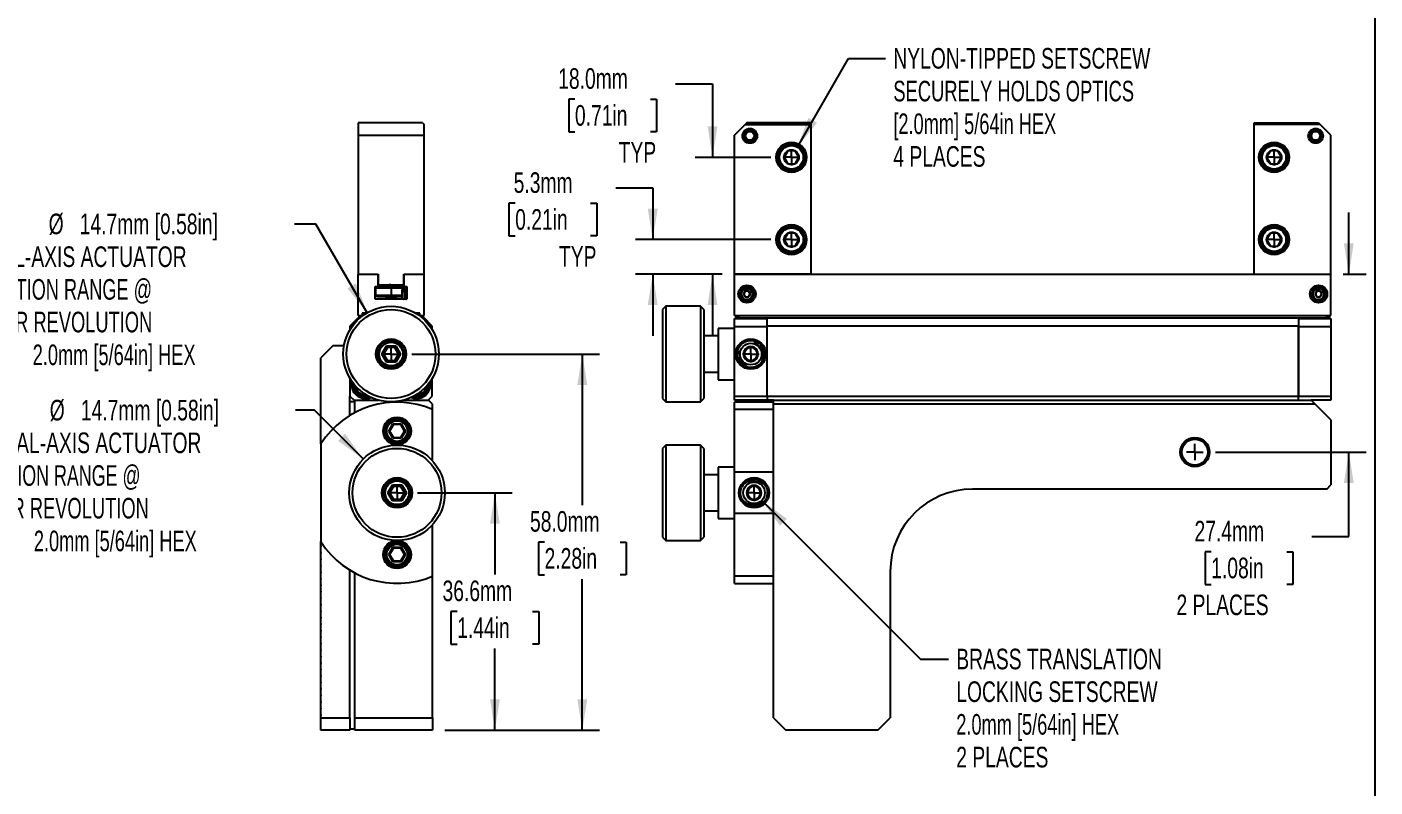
# Model space of a CAD drawing. Extents: x 0 to 278, y 1 to 215.
# Drawn here: x 139.4 to 278, y 61.5 to 139.7 of the extents above; entities that cross this region are included whole.
import ezdxf
from ezdxf.enums import TextEntityAlignment as Align

# ---------------------------------------------------------------- set-up
doc = ezdxf.new("R2010")
doc.units = 0
doc.layers.get('0').update_dxf_attribs({"linetype": 'CONTINUOUS'})
doc.dimstyles.new('SLDDIMSTYLE0', dxfattribs={"dimtxt": 2.116667, "dimasz": 3.175, "dimexe": 0, "dimexo": 0.0625, "dimgap": 0.529167, "dimtad": 0, "dimtih": 1, "dimtoh": 1, "dimlfac": 1.5, "dimrnd": 1e-09, "dimzin": 12, "dimsah": 1, "dimcen": 0.09, "dimazin": 3, "dimtfac": 1, "dimtofl": 0, "dimtmove": 0, "dimatfit": 3})
doc.dimstyles.new('SLDDIMSTYLE1', dxfattribs={"dimtxt": 2.116667, "dimasz": 3.175, "dimexe": 0, "dimexo": 0.0625, "dimgap": 0.529167, "dimtad": 0, "dimtih": 1, "dimtoh": 1, "dimlfac": 1.5, "dimrnd": 1e-09, "dimzin": 12, "dimsah": 1, "dimcen": 0, "dimazin": 3, "dimtfac": 1, "dimtofl": 0, "dimtmove": 0, "dimatfit": 3})
doc.dimstyles.new('SLDDIMSTYLE2', dxfattribs={"dimtxt": 2.116667, "dimasz": 3.175, "dimexe": 0, "dimexo": 0.0625, "dimgap": 0.529167, "dimtad": 0, "dimtih": 1, "dimtoh": 1, "dimlfac": 1.5, "dimrnd": 1e-09, "dimzin": 4, "dimsah": 1, "dimcen": 0.09, "dimazin": 3, "dimtfac": 1, "dimtofl": 0, "dimtmove": 0, "dimatfit": 3})
doc.dimstyles.new('SLDDIMSTYLE3', dxfattribs={"dimtxt": 2.116667, "dimasz": 3.175, "dimexe": 0, "dimexo": 0.0625, "dimgap": 0.529167, "dimtad": 0, "dimtih": 1, "dimtoh": 1, "dimlfac": 1.5, "dimrnd": 1e-09, "dimzin": 12, "dimsah": 1, "dimcen": 0.09, "dimazin": 3, "dimtfac": 1, "dimtmove": 0, "dimatfit": 3})
doc.dimstyles.new('SLDDIMSTYLE4', dxfattribs={"dimtxt": 2.116667, "dimasz": 3.175, "dimexe": 0, "dimexo": 0.0625, "dimgap": 0.529167, "dimtad": 0, "dimtih": 1, "dimtoh": 1, "dimlfac": 1.5, "dimrnd": 1e-09, "dimzin": 4, "dimsah": 1, "dimcen": 0.09, "dimazin": 3, "dimtfac": 1, "dimtmove": 0, "dimatfit": 3})

# ---------------------------------------------------------------- blocks, each defined once
blk = doc.blocks.new('_D_4')
at = {"color": 7, "linetype": 'CONTINUOUS'}
for p, q in [((169.12, 119.39), (166.91, 119.39)), ((174.38, 110.27), (169.12, 119.39))]:
    blk.add_line(p, q, dxfattribs=at)
blk.add_solid([(174.38, 110.27), (173.24, 113.28), (172.36, 112.77)], dxfattribs=at)
for s, height, width, p in [('14.7mm [0.58in]', 2.1167, 0.7, (144.83, 117.71, 22.95)), ('%%c', 2.117, 0.7, (141.64, 117.71, 22.95)), ('HORIZONTAL-AXIS ACTUATOR', 2.1167, 0.7, (126.43, 114.34, 22.95)), ('0-50mm TRANSLATION RANGE @', 2.1167, 0.659615, (122.26, 110.98, 22.95)), ('6.4mm [0.25in] PER REVOLUTION', 2.1167, 0.663793, (122.74, 107.62, 22.95)), ('2.0mm [5/64in] HEX', 2.1167, 0.661111, (140, 104.25, 22.95))]:
    blk.add_text(s, height=height, dxfattribs=dict(at, width=width)).set_placement(p, align=Align.BOTTOM_LEFT)
blk = doc.blocks.new('_D_5')
at = {"color": 7, "linetype": 'CONTINUOUS'}
for p, q in [((168.96, 100.25), (167.02, 100.25)), ((173.98, 95.23), (168.96, 100.25))]:
    blk.add_line(p, q, dxfattribs=at)
blk.add_solid([(173.98, 95.23), (172.1, 97.83), (171.38, 97.11)], dxfattribs=at)
for s, height, width, p in [('%%c', 2.117, 0.7, (141.75, 98.56, 22.95)), ('14.7mm [0.58in]', 2.1167, 0.7, (144.95, 98.56, 22.95)), ('VERTICAL-AXIS ACTUATOR', 2.1167, 0.7, (131.03, 95.2, 22.95)), ('0-30mm TRANSLATION RANGE @ ', 2.1167, 0.648148, (121.6, 91.84, 22.95)), ('15.7mm [0.62in] PER REVOLUTION', 2.1167, 0.665, (121.29, 88.48, 22.95)), ('2.0mm [5/64in] HEX', 2.1167, 0.661111, (140.12, 85.11, 22.95))]:
    blk.add_text(s, height=height, dxfattribs=dict(at, width=width)).set_placement(p, align=Align.BOTTOM_LEFT)
blk = doc.blocks.new('_D_6')
at = {"color": 7, "linetype": 'CONTINUOUS'}
for p, q in [((179.57, 91.75), (189.29, 91.75)), ((187.51, 91.75), (187.51, 83.35)), ((183.64, 79.55), (182.99, 79.55)), ((182.99, 79.55), (182.99, 76.19)), ((191.39, 79.55), (192.04, 79.55)), ((192.04, 79.55), (192.04, 76.19)), ((182.99, 76.19), (183.64, 76.19)), ((187.51, 67.35), (187.51, 75.76)), ((192.04, 76.19), (191.39, 76.19)), ((182.37, 67.35), (189.29, 67.35))]:
    blk.add_line(p, q, dxfattribs=at)
for points in [[(187.51, 91.75), (187.01, 88.58), (188.02, 88.58)], [(187.51, 67.35), (188.02, 70.53), (187.01, 70.53)]]:
    blk.add_solid(points, dxfattribs=at)
at = {"color": 7, "linetype": 'CONTINUOUS', "width": 0.7}
for s, p in [('36.6mm', (182.13, 79.98, 22.95)), ('1.44in', (183.64, 76.19, 22.95))]:
    blk.add_text(s, height=2.117, dxfattribs=at).set_placement(p, align=Align.BOTTOM_LEFT)
blk = doc.blocks.new('_D_7')
at = {"color": 7, "linetype": 'CONTINUOUS'}
for p, q in [((178.96, 106.02), (198.28, 106.02)), ((196.5, 106.02), (196.5, 90.48)), ((192.62, 86.69), (191.98, 86.69)), ((191.98, 86.69), (191.98, 83.32)), ((200.38, 86.69), (201.02, 86.69)), ((201.02, 86.69), (201.02, 83.32)), ((191.98, 83.32), (192.62, 83.32)), ((201.02, 83.32), (200.38, 83.32)), ((196.5, 67.35), (196.5, 82.89)), ((182.37, 67.35), (198.28, 67.35))]:
    blk.add_line(p, q, dxfattribs=at)
for points in [[(196.5, 106.02), (195.99, 102.84), (197.01, 102.84)], [(196.5, 67.35), (197.01, 70.53), (195.99, 70.53)]]:
    blk.add_solid(points, dxfattribs=at)
at = {"color": 7, "linetype": 'CONTINUOUS', "width": 0.7}
for s, p in [('58.0mm', (191.12, 87.12, 22.95)), ('2.28in', (192.62, 83.32, 22.95))]:
    blk.add_text(s, height=2.117, dxfattribs=at).set_placement(p, align=Align.BOTTOM_LEFT)
blk = doc.blocks.new('SW_CENTERMARKSYMBOL_2')
at = {"color": 0, "linetype": 'CONTINUOUS'}
for q in [(-0.85, 0), (0, 0.85), (0, -0.85), (0.85, 0)]:
    blk.add_line((0, 0), q, dxfattribs=at)
blk = doc.blocks.new('SW_CENTERMARKSYMBOL_3')
at = {"color": 0, "linetype": 'CONTINUOUS'}
for q in [(-0.85, 0), (0, 0.85), (0, -0.85), (0.85, 0)]:
    blk.add_line((0, 0), q, dxfattribs=at)
blk = doc.blocks.new('_D_22')
at = {"color": 7, "linetype": 'CONTINUOUS'}
for p, q in [((275.3, 114.23), (275.3, 120.58)), ((274.72, 114.23), (277.07, 114.23)), ((261.59, 95.94), (277.07, 95.94)), ((275.3, 87.27), (275.3, 95.94)), ((271.49, 87.27), (275.3, 87.27)), ((261.15, 85.7), (260.51, 85.7)), ((260.51, 85.7), (260.51, 82.33)), ((268.91, 85.7), (269.55, 85.7)), ((269.55, 85.7), (269.55, 82.33)), ((260.51, 82.33), (261.15, 82.33)), ((269.55, 82.33), (268.91, 82.33))]:
    blk.add_line(p, q, dxfattribs=at)
for points in [[(275.3, 114.23), (275.8, 117.41), (274.79, 117.41)], [(275.3, 95.94), (274.79, 92.77), (275.8, 92.77)]]:
    blk.add_solid(points, dxfattribs=at)
at = {"color": 7, "linetype": 'CONTINUOUS', "width": 0.7}
for s, p in [('27.4mm', (259.43, 86.12, 4.49)), ('1.08in', (261.15, 82.33, 4.49)), ('2 PLACES', (257.58, 78.54, 4.49))]:
    blk.add_text(s, height=2.117, dxfattribs=at).set_placement(p, align=Align.BOTTOM_LEFT)
blk = doc.blocks.new('_D_23')
at = {"color": 7, "linetype": 'CONTINUOUS'}
for p, q in [((206.07, 133.8), (209.88, 133.8)), ((209.88, 133.8), (209.88, 126.25)), ((195.74, 132.23), (195.1, 132.23)), ((195.1, 132.23), (195.1, 128.87)), ((203.5, 132.23), (204.14, 132.23)), ((204.14, 132.23), (204.14, 128.87)), ((195.1, 128.87), (195.74, 128.87)), ((204.14, 128.87), (203.5, 128.87)), ((215.88, 126.25), (208.11, 126.25)), ((210.88, 114.23), (208.11, 114.23)), ((209.88, 114.23), (209.88, 107.88))]:
    blk.add_line(p, q, dxfattribs=at)
for points in [[(209.88, 126.25), (210.39, 129.43), (209.38, 129.43)], [(209.88, 114.23), (209.38, 111.06), (210.39, 111.06)]]:
    blk.add_solid(points, dxfattribs=at)
at = {"color": 7, "linetype": 'CONTINUOUS', "width": 0.7}
for s, p in [('18.0mm', (194.02, 132.66, 4.49)), ('0.71in', (195.74, 128.87, 4.49)), ('TYP', (200.24, 125.08, 4.49))]:
    blk.add_text(s, height=2.117, dxfattribs=at).set_placement(p, align=Align.BOTTOM_LEFT)
blk = doc.blocks.new('_D_24')
at = {"color": 7, "linetype": 'CONTINUOUS'}
for p, q in [((218.61, 127.31), (223.86, 136.42)), ((223.86, 136.42), (227.67, 136.42))]:
    blk.add_line(p, q, dxfattribs=at)
blk.add_solid([(218.61, 127.31), (220.63, 129.81), (219.75, 130.31)], dxfattribs=at)
for s, height, width, p in [('NYLON-TIPPED SETSCREW', 2.1167, 0.7, (228.47, 134.74, 4.49)), ('SECURELY HOLDS OPTICS', 2.1167, 0.666667, (228.47, 131.37, 4.49)), ('[2.0mm] 5/64in HEX', 2.1167, 0.661111, (228.47, 128.01, 4.49)), ('4 PLACES', 2.117, 0.7, (228.47, 124.65, 4.49))]:
    blk.add_text(s, height=height, dxfattribs=dict(at, width=width)).set_placement(p, align=Align.BOTTOM_LEFT)
blk = doc.blocks.new('_D_25')
at = {"color": 7, "linetype": 'CONTINUOUS'}
for p, q in [((199.93, 123.1), (203.74, 123.1)), ((203.74, 123.1), (203.74, 117.79)), ((189.6, 121.53), (188.95, 121.53)), ((188.95, 121.53), (188.95, 118.17)), ((197.35, 121.53), (198, 121.53)), ((198, 121.53), (198, 118.17)), ((188.95, 118.17), (189.6, 118.17)), ((198, 118.17), (197.35, 118.17)), ((215.88, 117.79), (201.96, 117.79)), ((210.88, 114.23), (201.96, 114.23)), ((203.74, 114.23), (203.74, 107.88))]:
    blk.add_line(p, q, dxfattribs=at)
for points in [[(203.74, 117.79), (204.25, 120.96), (203.23, 120.96)], [(203.74, 114.23), (203.23, 111.06), (204.25, 111.06)]]:
    blk.add_solid(points, dxfattribs=at)
at = {"color": 7, "linetype": 'CONTINUOUS', "width": 0.7}
for s, p in [('5.3mm', (189.44, 121.96, 4.49)), ('0.21in', (189.6, 118.17, 4.49)), ('TYP', (194.1, 114.37, 4.49))]:
    blk.add_text(s, height=2.117, dxfattribs=at).set_placement(p, align=Align.BOTTOM_LEFT)
blk = doc.blocks.new('_D_26')
at = {"color": 7, "linetype": 'CONTINUOUS'}
for p, q in [((214.94, 90.97), (231.25, 74.66)), ((231.25, 74.66), (234.15, 74.66))]:
    blk.add_line(p, q, dxfattribs=at)
blk.add_solid([(214.94, 90.97), (216.83, 88.36), (217.54, 89.08)], dxfattribs=at)
for s, height, width, p in [('BRASS TRANSLATION', 2.1167, 0.7, (234.94, 72.97, 4.49)), ('LOCKING SETSCREW', 2.1167, 0.7, (234.94, 69.61, 4.49)), ('2.0mm [5/64in] HEX', 2.1167, 0.661111, (234.94, 66.25, 4.49)), ('2 PLACES', 2.117, 0.7, (234.94, 62.88, 4.49))]:
    blk.add_text(s, height=height, dxfattribs=dict(at, width=width)).set_placement(p, align=Align.BOTTOM_LEFT)
blk = doc.blocks.new('SW_CENTERMARKSYMBOL_10')
at = {"color": 0, "linetype": 'CONTINUOUS'}
for q in [(-0.85, 0), (0, 0.85), (0, -0.85), (0.85, 0)]:
    blk.add_line((0, 0), q, dxfattribs=at)
blk = doc.blocks.new('SW_CENTERMARKSYMBOL_11')
at = {"color": 0, "linetype": 'CONTINUOUS'}
for q in [(-0.85, 0), (0, 0.85), (0, -0.85), (0.85, 0)]:
    blk.add_line((0, 0), q, dxfattribs=at)
blk = doc.blocks.new('SW_CENTERMARKSYMBOL_12')
at = {"color": 0, "linetype": 'CONTINUOUS'}
for q in [(-0.85, 0), (0, 0.85), (0, -0.85), (0.85, 0)]:
    blk.add_line((0, 0), q, dxfattribs=at)
blk = doc.blocks.new('SW_CENTERMARKSYMBOL_13')
at = {"color": 0, "linetype": 'CONTINUOUS'}
for q in [(-0.85, 0), (0, 0.85), (0, -0.85), (0.85, 0)]:
    blk.add_line((0, 0), q, dxfattribs=at)
blk = doc.blocks.new('SW_CENTERMARKSYMBOL_14')
at = {"color": 0, "linetype": 'CONTINUOUS'}
for q in [(-0.85, 0), (0, 0.85), (0, -0.85), (0.85, 0)]:
    blk.add_line((0, 0), q, dxfattribs=at)
blk = doc.blocks.new('SW_CENTERMARKSYMBOL_15')
at = {"color": 0, "linetype": 'CONTINUOUS'}
for q in [(-0.85, 0), (0, 0.85), (0, -0.85), (0.85, 0)]:
    blk.add_line((0, 0), q, dxfattribs=at)
blk = doc.blocks.new('SW_CENTERMARKSYMBOL_16')
at = {"color": 0, "linetype": 'CONTINUOUS'}
for q in [(-0.85, 0), (0, 0.85), (0, -0.85), (0.85, 0)]:
    blk.add_line((0, 0), q, dxfattribs=at)

msp = doc.modelspace()

# ---------------------------------------------------------------- linework, layer by layer
at = {"color": 7, "linetype": 'CONTINUOUS'}
for p, q in [((277.9892, 0.9032), (277.9892, 214.6454)), ((173.4531, 129.8099), (173.4531, 128.5399)), ((180.0571, 129.8099), (173.4531, 129.8099)), ((180.0571, 129.8099), (180.2264, 129.6406)), ((180.2264, 128.5399), (180.2264, 129.6406)), ((212.1541, 128.5399), (213.2548, 129.6406)), ((213.4241, 129.8099), (213.2548, 129.6406)), ((213.2548, 129.6406), (220.0281, 129.6406)), ((220.0281, 129.8099), (213.4241, 129.8099)), ((220.0281, 129.6406), (220.0281, 129.8099)), ((220.0281, 114.2313), (220.0281, 129.6406)), ((265.5788, 129.8099), (272.1828, 129.8099)), ((265.5788, 129.6406), (265.5788, 129.8099)), ((265.5788, 114.2313), (265.5788, 129.6406)), ((272.3521, 129.6406), (265.5788, 129.6406)), ((272.1828, 129.8099), (272.3521, 129.6406)), ((273.4528, 128.5399), (272.3521, 129.6406)), ((173.4531, 128.5399), (180.2264, 128.5399)), ((173.4531, 128.5399), (173.4531, 114.2313)), ((180.2264, 114.2313), (180.2264, 128.5399)), ((212.1541, 114.2313), (212.1541, 128.5399)), ((214.093, 128.0065), (214.0473, 127.9609)), ((214.093, 128.0065), (214.1076, 128.0065)), ((271.4993, 128.0065), (271.5139, 128.0065)), ((271.5595, 127.9609), (271.5139, 128.0065)), ((273.4528, 114.2313), (273.4528, 128.5399)), ((217.6142, 126.9154), (217.2323, 126.2539)), ((217.2323, 126.2539), (217.6142, 125.5925)), ((218.378, 126.9154), (217.6142, 126.9154)), ((218.7599, 126.2539), (218.378, 126.9154)), ((218.378, 125.5925), (218.7599, 126.2539)), ((267.2289, 126.9154), (266.847, 126.2539)), ((266.847, 126.2539), (267.2289, 125.5925)), ((267.9926, 126.9154), (267.2289, 126.9154)), ((268.3745, 126.2539), (267.9926, 126.9154)), ((267.9926, 125.5925), (268.3745, 126.2539)), ((217.6142, 125.5925), (218.378, 125.5925)), ((267.2289, 125.5925), (267.9926, 125.5925)), ((217.6142, 118.4487), (217.2323, 117.7873)), ((218.378, 118.4487), (217.6142, 118.4487)), ((218.7599, 117.7873), (218.378, 118.4487)), ((267.2289, 118.4487), (266.847, 117.7873)), ((267.9926, 118.4487), (267.2289, 118.4487)), ((268.3745, 117.7873), (267.9926, 118.4487)), ((217.2323, 117.7873), (217.6142, 117.1258)), ((217.6142, 117.1258), (218.378, 117.1258)), ((218.378, 117.1258), (218.7599, 117.7873)), ((266.847, 117.7873), (267.2289, 117.1258)), ((267.2289, 117.1258), (267.9926, 117.1258)), ((267.9926, 117.1258), (268.3745, 117.7873)), ((173.4531, 114.2313), (175.5274, 114.2313)), ((173.4531, 109.9846), (173.4531, 114.2313)), ((173.4531, 114.2313), (175.5168, 114.2313)), ((175.5168, 112.9613), (175.5168, 114.2313)), ((175.5274, 114.2313), (175.5274, 113.1306)), ((178.1521, 114.2313), (180.2264, 114.2313)), ((178.1521, 113.1306), (178.1521, 114.2313)), ((178.1627, 114.2313), (178.1627, 112.9613)), ((178.1627, 114.2313), (180.2264, 114.2313)), ((180.2264, 109.9846), (180.2264, 114.2313)), ((220.0281, 114.2313), (212.1541, 114.2313)), ((212.1541, 109.9846), (212.1541, 114.2313)), ((212.1541, 114.2313), (273.4528, 114.2313)), ((265.5788, 114.2313), (273.4528, 114.2313)), ((273.4528, 109.9846), (273.4528, 114.2313)), ((175.2057, 112.9613), (175.5168, 112.9613)), ((175.2057, 111.6489), (175.2057, 112.9613)), ((175.4216, 112.9613), (175.2522, 112.7919)), ((176.8397, 112.7919), (175.2522, 112.7919)), ((175.2522, 112.7919), (175.2522, 112.0723)), ((175.5168, 112.9613), (176.8397, 112.9613)), ((175.5274, 113.1306), (178.1521, 113.1306)), ((176.1116, 113.107), (176.1116, 113.0692)), ((176.1116, 113.0565), (176.1116, 113.0187)), ((176.115, 113.0643), (176.1175, 113.0628)), ((176.1154, 113.0136), (176.2053, 112.9613)), ((176.1472, 113.1306), (176.1169, 113.113)), ((176.8397, 112.7919), (176.8397, 112.9613)), ((176.8397, 112.9613), (178.1627, 112.9613)), ((178.1341, 112.7919), (176.8397, 112.7919)), ((176.8397, 112.7919), (176.8397, 112.0723)), ((177.3715, 113.0187), (177.3715, 113.0525)), ((178.1632, 112.821), (177.9404, 112.5983)), ((177.9404, 112.5983), (177.9404, 112.5448)), ((177.9404, 112.5448), (177.9404, 111.8003)), ((178.1627, 112.9613), (178.4738, 112.9613)), ((178.2264, 112.7228), (178.1735, 112.8134)), ((178.2869, 112.7919), (178.186, 112.7919)), ((178.2555, 112.731), (178.2216, 112.731)), ((178.3386, 112.8806), (178.2579, 112.9613)), ((178.4066, 112.9274), (178.3688, 112.9274)), ((178.4738, 112.9613), (178.4738, 111.6489)), ((213.253, 112.4956), (213.0819, 112.1993)), ((213.5952, 112.4956), (213.253, 112.4956)), ((213.465, 112.9117), (213.4806, 112.9252)), ((213.7663, 112.1993), (213.5952, 112.4956)), ((213.8471, 112.7919), (213.8382, 112.7919)), ((271.7685, 112.7919), (271.7598, 112.7919)), ((272.0117, 112.4956), (271.8406, 112.1993)), ((272.3538, 112.4956), (272.0117, 112.4956)), ((272.1263, 112.9252), (272.1351, 112.9176)), ((272.5249, 112.1993), (272.3538, 112.4956)), ((178.4738, 111.6489), (175.2057, 111.6489)), ((175.2522, 112.0723), (176.8397, 112.0723)), ((175.2522, 112.0723), (175.4216, 111.9029)), ((176.8397, 111.9029), (175.4216, 111.9029)), ((176.2355, 111.9029), (176.4773, 111.7336)), ((177.2021, 111.7336), (176.4773, 111.7336)), ((176.8397, 111.9029), (176.8397, 112.0723)), ((176.8397, 112.0723), (177.9404, 112.0723)), ((177.9404, 111.9029), (176.8397, 111.9029)), ((177.2021, 111.7336), (177.444, 111.9029)), ((177.9404, 111.8003), (178.0692, 111.6715)), ((178.0665, 111.6675), (178.1001, 111.6675)), ((178.0731, 111.777), (178.0731, 111.6755)), ((178.0966, 111.6736), (178.111, 111.6489)), ((178.3689, 111.6675), (178.4025, 111.6675)), ((178.399, 111.6736), (178.4134, 111.6489)), ((205.0844, 110.9306), (204.7458, 110.5919)), ((208.6404, 110.9306), (205.0844, 110.9306)), ((205.0844, 110.9306), (205.0844, 101.8579)), ((208.9791, 110.5919), (208.6404, 110.9306)), ((208.6404, 110.9306), (208.6404, 101.8579)), ((213.0819, 112.1993), (213.253, 111.9029)), ((213.253, 111.9029), (213.5952, 111.9029)), ((213.5952, 111.9029), (213.7663, 112.1993)), ((213.9009, 111.6489), (213.8799, 111.6489)), ((214.0892, 111.9029), (214.0736, 111.9029)), ((214.1321, 112.0723), (214.1411, 112.0723)), ((271.8406, 112.1993), (272.0117, 111.9029)), ((272.0117, 111.9029), (272.3538, 111.9029)), ((272.3538, 111.9029), (272.5249, 112.1993)), ((272.6595, 111.6489), (272.6386, 111.6489)), ((173.4531, 109.7453), (172.6064, 108.8986)), ((173.4531, 109.6606), (172.6064, 108.8139)), ((173.4531, 109.9846), (173.8764, 109.9846)), ((173.6403, 109.7453), (173.4531, 109.7453)), ((173.5443, 109.6606), (173.4531, 109.6606)), ((174.3263, 110.2386), (173.8764, 110.2386)), ((173.8764, 110.2386), (173.8764, 109.9846)), ((174.0457, 110.0583), (174.0457, 110.2386)), ((179.8031, 110.2386), (179.3532, 110.2386)), ((179.6337, 110.2386), (179.6337, 110.0583)), ((179.8031, 109.9846), (179.8031, 110.2386)), ((179.8031, 109.9846), (180.2264, 109.9846)), ((180.2264, 109.7453), (180.0392, 109.7453)), ((180.2264, 109.6606), (180.1352, 109.6606)), ((181.0731, 108.8986), (180.2264, 109.7453)), ((181.0731, 108.8139), (180.2264, 109.6606)), ((204.7458, 110.5919), (204.7458, 102.1449)), ((208.9791, 110.5919), (208.9791, 102.1449)), ((212.1541, 109.9846), (273.4528, 109.9846)), ((212.1541, 109.6606), (215.4874, 109.6606)), ((212.1541, 108.8139), (212.1541, 109.6606)), ((212.3234, 109.7453), (212.3234, 109.9846)), ((212.6621, 109.7453), (212.3234, 109.7453)), ((212.6621, 109.7453), (215.4874, 109.7453)), ((215.4874, 109.7453), (270.1194, 109.7453)), ((215.4874, 108.8986), (215.4874, 109.7453)), ((270.1194, 109.7453), (272.9448, 109.7453)), ((270.1194, 109.7453), (270.1194, 108.8986)), ((270.1194, 109.6606), (273.4528, 109.6606)), ((273.2834, 109.7453), (272.9448, 109.7453)), ((273.2834, 109.9846), (273.2834, 109.7453)), ((273.4528, 109.6606), (273.4528, 108.8139)), ((172.6064, 108.8986), (172.6064, 108.8139)), ((172.6064, 108.8139), (172.6064, 108.5086)), ((181.0731, 108.8139), (181.0731, 108.8986)), ((181.0731, 108.5086), (181.0731, 108.8139)), ((212.1541, 108.6658), (210.4608, 108.6658)), ((210.4608, 108.6658), (210.4608, 106.0199)), ((212.1541, 101.7019), (212.1541, 108.8139)), ((215.4874, 108.8139), (212.1541, 108.8139)), ((270.1194, 108.8986), (215.4874, 108.8986)), ((215.4874, 101.7019), (215.4874, 108.8986)), ((215.4874, 101.7019), (215.4874, 108.8139)), ((270.1194, 101.7019), (270.1194, 108.8986)), ((270.1194, 108.8139), (270.1194, 101.7019)), ((273.4528, 108.8139), (270.1194, 108.8139)), ((273.4528, 108.8139), (273.4528, 101.7019)), ((170.8817, 106.8873), (169.6117, 105.6173)), ((170.8817, 106.8873), (172.0063, 106.8873)), ((175.8804, 106.0199), (176.3601, 106.8507)), ((176.3601, 106.8507), (177.3194, 106.8507)), ((176.3601, 106.8507), (176.4578, 106.6814)), ((177.3194, 106.8507), (177.2216, 106.6814)), ((177.3194, 106.8507), (177.7991, 106.0199)), ((210.4608, 107.8826), (208.9791, 107.8826)), ((214.1269, 107.1617), (214.5329, 107.2119)), ((169.6117, 96.7766), (169.6117, 105.6173)), ((176.3601, 105.1891), (175.8804, 106.0199)), ((175.8804, 106.0199), (176.076, 106.0199)), ((176.4578, 106.6814), (176.076, 106.0199)), ((176.076, 106.0199), (176.4578, 105.3585)), ((176.4578, 105.3585), (176.3601, 105.1891)), ((177.2216, 106.6814), (176.4578, 106.6814)), ((176.4578, 105.3585), (177.2216, 105.3585)), ((177.6035, 106.0199), (177.2216, 106.6814)), ((177.2216, 105.3585), (177.6035, 106.0199)), ((177.2216, 105.3585), (177.3194, 105.1891)), ((177.7991, 106.0199), (177.3194, 105.1891)), ((177.6035, 106.0199), (177.7991, 106.0199)), ((210.4608, 106.0199), (210.4608, 103.3741)), ((212.4324, 105.9992), (212.6789, 106.3257)), ((213.4389, 106.6814), (213.057, 106.0199)), ((213.057, 106.0199), (213.4389, 105.3585)), ((214.2026, 106.6814), (213.4389, 106.6814)), ((213.4389, 105.3585), (214.2026, 105.3585)), ((214.5845, 106.0199), (214.2026, 106.6814)), ((214.2026, 105.3585), (214.5845, 106.0199)), ((177.3194, 105.1891), (176.3601, 105.1891)), ((208.9791, 104.1573), (210.4608, 104.1573)), ((172.6064, 103.5313), (172.6064, 101.7019)), ((173.0297, 102.8873), (173.0302, 102.9212)), ((180.7344, 102.8873), (180.7275, 103.0199)), ((181.0731, 101.7019), (181.0731, 103.5313)), ((210.4608, 103.3741), (212.1541, 103.3741)), ((172.6064, 101.7019), (173.0297, 101.2786)), ((172.6064, 99.7057), (172.6064, 101.7019)), ((173.0297, 101.2786), (175.5613, 101.2786)), ((173.0997, 99.9862), (173.0997, 101.2786)), ((173.7843, 102.1411), (173.7472, 102.2054)), ((173.798, 102.1648), (173.7843, 102.1411)), ((173.8282, 102.1411), (173.7843, 102.1411)), ((178.1182, 101.2786), (180.6497, 101.2786)), ((179.8952, 102.1411), (179.8513, 102.1411)), ((179.8952, 102.1411), (179.8815, 102.1648)), ((179.9323, 102.2054), (179.8952, 102.1411)), ((180.6497, 101.2786), (181.0731, 101.7019)), ((180.6497, 101.2786), (180.6764, 101.2786)), ((181.0997, 100.8553), (180.6764, 101.2786)), ((204.7458, 102.1449), (204.7458, 101.4479)), ((204.7458, 101.4479), (205.0844, 101.1093)), ((205.0844, 101.8579), (205.0844, 101.1093)), ((208.6404, 101.8579), (208.6404, 101.1093)), ((208.6404, 101.1093), (208.9791, 101.4479)), ((208.9791, 102.1449), (208.9791, 101.4479)), ((212.1541, 101.7019), (215.4874, 101.7019)), ((212.1541, 101.2786), (212.1541, 101.7019)), ((215.4874, 101.2786), (212.1541, 101.2786)), ((215.4874, 101.7019), (215.4874, 101.2786)), ((215.4874, 101.7019), (270.1194, 101.7019)), ((216.1541, 101.2786), (215.4874, 101.2786)), ((216.1541, 101.2786), (271.4208, 101.2786)), ((216.1541, 100.8553), (216.1541, 101.2786)), ((270.1194, 101.2786), (270.1194, 101.7019)), ((270.1194, 101.7019), (273.4528, 101.7019)), ((271.4208, 101.2786), (271.8441, 100.8553)), ((273.4528, 101.2786), (271.4208, 101.2786)), ((273.4528, 101.7019), (273.4528, 101.2786)), ((172.6064, 101.1359), (173.0997, 101.1359)), ((181.0997, 100.3239), (181.0997, 100.8553)), ((181.0998, 95.0439), (181.0998, 100.3239)), ((205.0844, 101.1093), (208.6404, 101.1093)), ((216.1541, 101.0669), (212.1541, 101.0669)), ((212.1541, 100.3239), (212.1541, 101.0669)), ((216.1541, 100.3239), (212.1541, 100.3239)), ((212.1541, 93.8703), (212.1541, 100.3239)), ((216.1541, 93.8703), (216.1541, 100.8553)), ((271.8441, 100.8553), (216.1541, 100.8553)), ((216.1541, 93.8703), (216.1541, 100.3239)), ((273.4528, 99.2466), (271.8441, 100.8553)), ((176.5929, 98.1036), (177.0236, 98.8497)), ((177.0725, 98.7651), (176.6906, 98.1036)), ((177.0236, 98.8497), (177.8852, 98.8497)), ((177.0236, 98.8497), (177.0725, 98.7651)), ((177.8363, 98.7651), (177.0725, 98.7651)), ((177.8852, 98.8497), (177.8363, 98.7651)), ((178.2182, 98.1036), (177.8363, 98.7651)), ((177.8852, 98.8497), (178.316, 98.1036)), ((273.4528, 99.2466), (273.4528, 92.5566)), ((177.0236, 97.3575), (176.5929, 98.1036)), ((176.5929, 98.1036), (176.6906, 98.1036)), ((176.6906, 98.1036), (177.0725, 97.4421)), ((177.0725, 97.4421), (177.0236, 97.3575)), ((177.8852, 97.3575), (177.0236, 97.3575)), ((177.0725, 97.4421), (177.8363, 97.4421)), ((177.8363, 97.4421), (178.2182, 98.1036)), ((177.8363, 97.4421), (177.8852, 97.3575)), ((178.316, 98.1036), (177.8852, 97.3575)), ((178.2182, 98.1036), (178.316, 98.1036)), ((169.6117, 96.7766), (169.6117, 86.7306)), ((205.0844, 96.6643), (204.7458, 96.3256)), ((204.7458, 96.3256), (204.7458, 87.1816)), ((208.6404, 96.6643), (205.0844, 96.6643)), ((205.0844, 96.6643), (205.0844, 86.8429)), ((208.9791, 96.3256), (208.6404, 96.6643)), ((208.6404, 96.6643), (208.6404, 86.8429)), ((208.9791, 96.3256), (208.9791, 87.1816)), ((212.1541, 94.3994), (210.4608, 94.3994)), ((210.4608, 94.3994), (210.4608, 91.7536)), ((210.4608, 93.6163), (208.9791, 93.6163)), ((216.1541, 93.8703), (212.1541, 93.8703)), ((212.1541, 89.6369), (212.1541, 93.8703)), ((214.8303, 92.9663), (214.9898, 92.5896)), ((216.1541, 89.6369), (216.1541, 93.8703)), ((176.4951, 91.7536), (176.9748, 92.5844)), ((176.9748, 90.9228), (176.4951, 91.7536)), ((176.4951, 91.7536), (176.6906, 91.7536)), ((177.0725, 92.4151), (176.6906, 91.7536)), ((176.6906, 91.7536), (177.0725, 91.0921)), ((176.9748, 92.5844), (177.9341, 92.5844)), ((176.9748, 92.5844), (177.0725, 92.4151)), ((177.8363, 92.4151), (177.0725, 92.4151)), ((177.8363, 92.4151), (177.9341, 92.5844)), ((178.2182, 91.7536), (177.8363, 92.4151)), ((177.8363, 91.0921), (178.2182, 91.7536)), ((177.9341, 92.5844), (178.4137, 91.7536)), ((178.4137, 91.7536), (177.9341, 90.9228)), ((178.2182, 91.7536), (178.4137, 91.7536)), ((210.4608, 91.7536), (210.4608, 89.1078)), ((213.7722, 92.4151), (213.3903, 91.7536)), ((213.3903, 91.7536), (213.7722, 91.0921)), ((214.536, 92.4151), (213.7722, 92.4151)), ((214.9179, 91.7536), (214.536, 92.4151)), ((214.536, 91.0921), (214.9179, 91.7536)), ((273.0294, 92.1333), (236.6208, 92.1333)), ((273.0294, 92.1333), (273.4528, 92.5566)), ((176.9748, 90.9228), (177.0725, 91.0921)), ((177.9341, 90.9228), (176.9748, 90.9228)), ((177.0725, 91.0921), (177.8363, 91.0921)), ((177.8363, 91.0921), (177.9341, 90.9228)), ((213.7722, 91.0921), (214.536, 91.0921)), ((214.9898, 90.9176), (214.8303, 90.5409)), ((208.9791, 89.8909), (210.4608, 89.8909)), ((210.4608, 89.1078), (212.1541, 89.1078)), ((216.1541, 89.6369), (212.1541, 89.6369)), ((212.1541, 83.1833), (212.1541, 89.6369)), ((216.1541, 68.6239), (216.1541, 89.6369)), ((216.1541, 83.1833), (216.1541, 89.6369)), ((181.0998, 83.1833), (181.0998, 88.4633)), ((169.6117, 86.2886), (169.6117, 86.7306)), ((169.6287, 86.2886), (169.6117, 86.2886)), ((169.6117, 86.2886), (169.6117, 86.2039)), ((169.6117, 85.6219), (169.6117, 86.2039)), ((169.6287, 86.2039), (169.6117, 86.2039)), ((169.6287, 86.2039), (169.6287, 86.2886)), ((176.5929, 85.4036), (177.0236, 86.1497)), ((177.0725, 86.0651), (176.6906, 85.4036)), ((177.0236, 86.1497), (177.8852, 86.1497)), ((177.0236, 86.1497), (177.0725, 86.0651)), ((177.8363, 86.0651), (177.0725, 86.0651)), ((177.8852, 86.1497), (177.8363, 86.0651)), ((178.2182, 85.4036), (177.8363, 86.0651)), ((177.8852, 86.1497), (178.316, 85.4036)), ((204.7458, 87.1816), (205.0844, 86.8429)), ((205.0844, 86.8429), (208.6404, 86.8429)), ((208.6404, 86.8429), (208.9791, 87.1816)), ((169.6287, 85.6219), (169.6117, 85.6219)), ((169.6117, 85.6219), (169.6117, 85.5373)), ((169.6117, 84.9553), (169.6117, 85.5373)), ((169.6287, 85.5373), (169.6117, 85.5373)), ((169.6287, 84.9553), (169.6117, 84.9553)), ((169.6117, 84.9553), (169.6117, 84.8706)), ((169.6117, 84.2886), (169.6117, 84.8706)), ((169.6287, 84.8706), (169.6117, 84.8706)), ((169.6287, 85.5373), (169.6287, 85.6219)), ((169.6287, 84.8706), (169.6287, 84.9553)), ((177.0236, 84.6575), (176.5929, 85.4036)), ((176.5929, 85.4036), (176.6906, 85.4036)), ((176.6906, 85.4036), (177.0725, 84.7421)), ((177.0725, 84.7421), (177.0236, 84.6575)), ((177.8852, 84.6575), (177.0236, 84.6575)), ((177.0725, 84.7421), (177.8363, 84.7421)), ((177.8363, 84.7421), (178.2182, 85.4036)), ((177.8363, 84.7421), (177.8852, 84.6575)), ((178.316, 85.4036), (177.8852, 84.6575)), ((178.2182, 85.4036), (178.316, 85.4036)), ((169.6287, 84.2886), (169.6117, 84.2886)), ((169.6117, 84.2886), (169.6117, 84.2039)), ((169.6117, 83.6219), (169.6117, 84.2039)), ((169.6287, 84.2039), (169.6117, 84.2039)), ((169.6287, 83.6219), (169.6117, 83.6219)), ((169.6117, 83.6219), (169.6117, 83.5373)), ((169.6117, 82.9553), (169.6117, 83.5373)), ((169.6287, 83.5373), (169.6117, 83.5373)), ((169.6287, 84.2039), (169.6287, 84.2886)), ((169.6287, 83.5373), (169.6287, 83.6219)), ((172.6064, 68.6239), (172.6064, 83.8016)), ((173.0997, 68.6239), (173.0997, 83.521)), ((181.0997, 68.6239), (181.0997, 83.1833)), ((216.1541, 83.1833), (212.1541, 83.1833)), ((212.1541, 82.4403), (212.1541, 83.1833)), ((228.1541, 83.6666), (228.1541, 68.6239)), ((169.6287, 82.9553), (169.6117, 82.9553)), ((169.6117, 82.9553), (169.6117, 82.8706)), ((169.6117, 82.2886), (169.6117, 82.8706)), ((169.6287, 82.8706), (169.6117, 82.8706)), ((169.6287, 82.2886), (169.6117, 82.2886)), ((169.6117, 82.2886), (169.6117, 82.2039)), ((169.6117, 81.6219), (169.6117, 82.2039)), ((169.6287, 82.2039), (169.6117, 82.2039)), ((169.6287, 82.8706), (169.6287, 82.9553)), ((169.6287, 82.2039), (169.6287, 82.2886)), ((212.1541, 82.4403), (216.1541, 82.4403)), ((169.6287, 81.6219), (169.6117, 81.6219)), ((169.6117, 81.6219), (169.6117, 81.5373)), ((169.6117, 80.9553), (169.6117, 81.5373)), ((169.6287, 81.5373), (169.6117, 81.5373)), ((169.6287, 80.9553), (169.6117, 80.9553)), ((169.6117, 80.9553), (169.6117, 80.8706)), ((169.6117, 80.2886), (169.6117, 80.8706)), ((169.6287, 80.8706), (169.6117, 80.8706)), ((169.6287, 81.5373), (169.6287, 81.6219)), ((169.6287, 80.8706), (169.6287, 80.9553)), ((169.6287, 80.2886), (169.6117, 80.2886)), ((169.6117, 80.2886), (169.6117, 80.2039)), ((169.6117, 79.6219), (169.6117, 80.2039)), ((169.6287, 80.2039), (169.6117, 80.2039)), ((169.6287, 79.6219), (169.6117, 79.6219)), ((169.6117, 79.6219), (169.6117, 79.5373)), ((169.6117, 78.9553), (169.6117, 79.5373)), ((169.6287, 79.5373), (169.6117, 79.5373)), ((169.6287, 80.2039), (169.6287, 80.2886)), ((169.6287, 79.5373), (169.6287, 79.6219)), ((169.6287, 78.9553), (169.6117, 78.9553)), ((169.6117, 78.9553), (169.6117, 78.8706)), ((169.6117, 78.2886), (169.6117, 78.8706)), ((169.6287, 78.8706), (169.6117, 78.8706)), ((169.6287, 78.2886), (169.6117, 78.2886)), ((169.6117, 78.2886), (169.6117, 78.2039)), ((169.6117, 77.6219), (169.6117, 78.2039)), ((169.6287, 78.2039), (169.6117, 78.2039)), ((169.6287, 77.6219), (169.6117, 77.6219)), ((169.6117, 77.6219), (169.6117, 77.5373)), ((169.6287, 78.8706), (169.6287, 78.9553)), ((169.6287, 78.2039), (169.6287, 78.2886)), ((169.6287, 77.5373), (169.6287, 77.6219)), ((169.6117, 76.9553), (169.6117, 77.5373)), ((169.6287, 77.5373), (169.6117, 77.5373)), ((169.6287, 76.9553), (169.6117, 76.9553)), ((169.6117, 76.9553), (169.6117, 76.8706)), ((169.6117, 76.2886), (169.6117, 76.8706)), ((169.6287, 76.8706), (169.6117, 76.8706)), ((169.6287, 76.2886), (169.6117, 76.2886)), ((169.6117, 76.2886), (169.6117, 76.2039)), ((169.6287, 76.8706), (169.6287, 76.9553)), ((169.6287, 76.2039), (169.6287, 76.2886)), ((169.6117, 75.6219), (169.6117, 76.2039)), ((169.6287, 76.2039), (169.6117, 76.2039)), ((169.6287, 75.6219), (169.6117, 75.6219)), ((169.6117, 75.6219), (169.6117, 75.5373)), ((169.6117, 74.9553), (169.6117, 75.5373)), ((169.6287, 75.5373), (169.6117, 75.5373)), ((169.6287, 74.9553), (169.6117, 74.9553)), ((169.6117, 74.9553), (169.6117, 74.8706)), ((169.6117, 74.2886), (169.6117, 74.8706)), ((169.6287, 74.8706), (169.6117, 74.8706)), ((169.6287, 75.5373), (169.6287, 75.6219)), ((169.6287, 74.8706), (169.6287, 74.9553)), ((169.6287, 74.2886), (169.6117, 74.2886)), ((169.6117, 74.2886), (169.6117, 74.2039)), ((169.6117, 73.6219), (169.6117, 74.2039)), ((169.6287, 74.2039), (169.6117, 74.2039)), ((169.6287, 73.6219), (169.6117, 73.6219)), ((169.6117, 73.6219), (169.6117, 73.5373)), ((169.6117, 72.9553), (169.6117, 73.5373)), ((169.6287, 73.5373), (169.6117, 73.5373)), ((169.6287, 74.2039), (169.6287, 74.2886)), ((169.6287, 73.5373), (169.6287, 73.6219)), ((169.6287, 72.9553), (169.6117, 72.9553)), ((169.6117, 72.9553), (169.6117, 72.8706)), ((169.6117, 72.2886), (169.6117, 72.8706)), ((169.6287, 72.8706), (169.6117, 72.8706)), ((169.6287, 72.2886), (169.6117, 72.2886)), ((169.6117, 72.2886), (169.6117, 72.2039)), ((169.6117, 71.6219), (169.6117, 72.2039)), ((169.6287, 72.2039), (169.6117, 72.2039)), ((169.6287, 72.8706), (169.6287, 72.9553)), ((169.6287, 72.2039), (169.6287, 72.2886)), ((169.6287, 71.6219), (169.6117, 71.6219)), ((169.6117, 71.6219), (169.6117, 71.5373)), ((169.6117, 70.9553), (169.6117, 71.5373)), ((169.6287, 71.5373), (169.6117, 71.5373)), ((169.6287, 70.9553), (169.6117, 70.9553)), ((169.6117, 70.9553), (169.6117, 70.8706)), ((169.6117, 70.2886), (169.6117, 70.8706)), ((169.6287, 70.8706), (169.6117, 70.8706)), ((169.6287, 71.5373), (169.6287, 71.6219)), ((169.6287, 70.8706), (169.6287, 70.9553)), ((169.6287, 70.2886), (169.6117, 70.2886)), ((169.6117, 70.2886), (169.6117, 70.2039)), ((169.6117, 69.6219), (169.6117, 70.2039)), ((169.6287, 70.2039), (169.6117, 70.2039)), ((169.6287, 69.6219), (169.6117, 69.6219)), ((169.6117, 69.6219), (169.6117, 69.5373)), ((169.6117, 68.9553), (169.6117, 69.5373)), ((169.6287, 69.5373), (169.6117, 69.5373)), ((169.6287, 70.2039), (169.6287, 70.2886)), ((169.6287, 69.5373), (169.6287, 69.6219)), ((169.6287, 68.9553), (169.6117, 68.9553)), ((169.6117, 68.9553), (169.6117, 68.8706)), ((169.6117, 68.6239), (169.6117, 68.8706)), ((169.6287, 68.8706), (169.6117, 68.8706)), ((169.6117, 68.6239), (172.6064, 68.6239)), ((169.6117, 67.3539), (169.6117, 68.6239)), ((169.6287, 68.8706), (169.6287, 68.9553)), ((172.6064, 68.6239), (172.6064, 67.3539)), ((173.0997, 68.6239), (181.0997, 68.6239)), ((173.0997, 67.3539), (173.0997, 68.6239)), ((181.0997, 68.6239), (181.0997, 67.3539)), ((216.1541, 68.6239), (217.4241, 67.3539)), ((226.8841, 67.3539), (228.1541, 68.6239)), ((172.6064, 67.3539), (169.6117, 67.3539)), ((173.0997, 67.4386), (172.6064, 67.4386)), ((181.0997, 67.3539), (173.0997, 67.3539)), ((226.8841, 67.3539), (217.4241, 67.3539))]:
    msp.add_line(p, q, dxfattribs=at)
at = {"color": 7, "linetype": 'CONTINUOUS', "flags": 128}
for points in [[(176.1265, 113.0136), (176.1116, 113.0187), (176.1681, 113.0382), (176.3225, 113.0559), (176.563, 113.0758), (176.8397, 113.0943), (177.1165, 113.1128), (177.3307, 113.1306)], [(176.2338, 113.1306), (176.2142, 113.1192), (176.1151, 113.0615)], [(176.1187, 113.113), (176.1181, 113.1136), (176.2017, 113.1306)], [(176.1245, 113.0692), (176.1181, 113.0758), (176.1514, 113.0826)], [(177.3635, 113.0479), (177.4626, 113.1057), (177.5054, 113.1306)], [(177.4746, 112.9613), (177.4546, 112.973), (177.3715, 113.022)], [(177.5626, 112.9618), (177.4631, 113.0197), (177.3892, 113.0628)], [(178.3628, 112.9223), (178.3049, 112.8229), (178.2471, 112.7237)], [(178.2555, 112.7216), (178.2621, 112.7263), (178.2806, 112.6598), (178.2991, 112.5242), (178.3191, 112.3346), (178.3367, 112.1319), (178.3562, 111.9334), (178.3755, 111.777), (178.3933, 111.6863), (178.3991, 111.6823)], [(178.3688, 112.9145), (178.3755, 112.9209), (178.394, 112.8299), (178.4125, 112.6442), (178.4324, 112.3845), (178.4501, 112.1071), (178.4696, 111.8352), (178.4738, 111.7884)], [(178.4066, 112.9145), (178.4133, 112.9209), (178.4318, 112.8299), (178.4503, 112.6442), (178.4702, 112.3845), (178.4738, 112.3285)], [(178.4738, 112.8169), (178.4711, 112.8216), (178.4134, 112.9208)], [(213.8723, 112.5713), (213.9335, 112.495), (213.9824, 112.4071), (214.0148, 112.3149), (214.0318, 112.2158), (214.0323, 112.118), (214.0169, 112.0189), (213.9847, 111.9203), (213.935, 111.8259), (213.8717, 111.743), (213.7931, 111.6699), (213.706, 111.6125), (213.6083, 111.5686), (213.5028, 111.5406), (213.3912, 111.5301), (213.2806, 111.5383), (213.1699, 111.5656), (213.0682, 111.6099), (212.9725, 111.6718), (212.8877, 111.7486), (212.8145, 111.8407), (212.7578, 111.9435), (212.718, 112.0576), (212.7026, 112.137), (212.6962, 112.2187)], [(212.917, 112.7218), (212.8944, 112.6194), (212.8975, 112.4483)], [(272.631, 112.5713), (272.6922, 112.495), (272.741, 112.4071), (272.7735, 112.3149), (272.7905, 112.2158), (272.7909, 112.118), (272.7756, 112.0189), (272.7433, 111.9203), (272.6937, 111.8259), (272.6304, 111.743), (272.5518, 111.6699), (272.4646, 111.6125), (272.3669, 111.5686), (272.2615, 111.5406), (272.1498, 111.5301), (272.0393, 111.5383), (271.9286, 111.5656), (271.8269, 111.6099), (271.7312, 111.6718), (271.6463, 111.7486), (271.5732, 111.8407), (271.5165, 111.9435), (271.4767, 112.0576), (271.4612, 112.137), (271.4549, 112.2187)], [(271.6757, 112.7218), (271.6531, 112.6194), (271.6562, 112.4483)], [(178.0731, 111.777), (178.0909, 111.6863), (178.0967, 111.6823)], [(178.1159, 111.6489), (178.1089, 111.661), (178.0731, 111.777)], [(180.8671, 103.2101), (180.8869, 103.107), (180.9037, 102.8873)], [(215.4763, 91.3297), (215.5245, 91.5906), (215.5287, 91.843)]]:
    msp.add_lwpolyline(points, dxfattribs=at)
at = {"color": 7, "linetype": 'CONTINUOUS'}
for centre, radius in [((213.7204, 128.4553), 0.762), ((213.7204, 128.4553), 0.5927), ((213.7204, 128.4553), 0.5292), ((213.7204, 128.4553), 0.4453), ((271.8864, 128.4553), 0.762), ((271.8864, 128.4553), 0.5927), ((271.8864, 128.4553), 0.5292), ((271.8864, 128.4553), 0.4453), ((217.9961, 126.2539), 1.5579), ((217.9961, 126.2539), 1.3885), ((267.6108, 126.2539), 1.5579), ((267.6108, 126.2539), 1.3885), ((217.9961, 126.2539), 1.2192), ((217.9961, 126.2539), 0.7705), ((267.6108, 126.2539), 1.2192), ((267.6108, 126.2539), 0.7705), ((217.9961, 117.7873), 1.5579), ((267.6108, 117.7873), 1.5579), ((217.9961, 117.7873), 1.3885), ((217.9961, 117.7873), 1.2192), ((217.9961, 117.7873), 0.7705), ((267.6108, 117.7873), 1.3885), ((267.6108, 117.7873), 1.2192), ((267.6108, 117.7873), 0.7705), ((213.4241, 112.1993), 0.8975), ((213.4241, 112.1993), 0.7281), ((272.1828, 112.1993), 0.8975), ((272.1828, 112.1993), 0.7281), ((176.8397, 106.0199), 4.9107), ((176.8397, 106.0199), 4.572), ((176.8397, 106.0199), 1.5579), ((176.8397, 106.0199), 1.3885), ((176.8397, 106.0199), 1.2192), ((213.8208, 106.0199), 1.5579), ((213.8208, 106.0199), 1.3885), ((213.8208, 106.0199), 1.1108), ((177.4544, 98.1036), 1.4393), ((177.4544, 98.1036), 1.27), ((177.4544, 98.1036), 1.1853), ((177.4544, 98.1036), 1.0583), ((259.4701, 95.9433), 1.5027), ((259.4701, 95.9433), 1.3333), ((177.4544, 91.7536), 4.9107), ((177.4544, 91.7536), 4.572), ((177.4544, 91.7536), 1.5579), ((177.4544, 91.7536), 1.3885), ((177.4544, 91.7536), 1.2192), ((214.1541, 91.7536), 1.5579), ((214.1541, 91.7536), 1.3885), ((214.1541, 91.7536), 1.1108), ((177.4544, 85.4036), 1.4393), ((177.4544, 85.4036), 1.27), ((177.4544, 85.4036), 1.1853), ((177.4544, 85.4036), 1.0583)]:
    msp.add_circle(centre, radius, dxfattribs=at)
for centre, radius, start, end in [((176.8689, 109.1237), 4.0073, 90.740941, 100.684684), ((174.1954, 136.3816), 23.5462, 275.928175, 277.708243), ((176.9791, 114.2996), 1.3396, 272.527686, 287.032238), ((138.9337, 109.8238), 39.3495, 2.65855, 4.354091), ((181.7495, 112.671), 3.5237, 179.207868, 196.386254), ((213.4241, 112.1993), 0.5825, 154.685637, 39.689651), ((213.3704, 112.1316), 0.5692, 111.891743, 146.189498), ((213.4237, 112.2024), 0.7256, 346.64085, 134.289237), ((213.4241, 112.1993), 0.3422, 120, 180), ((213.4241, 112.1993), 0.2963, 150, 210), ((213.4241, 112.1993), 0.5317, 75.522488, 120), ((213.4241, 112.1993), 0.2963, 90, 150), ((213.4241, 112.1993), 0.3422, 60, 120), ((213.4241, 112.1993), 0.2963, 30, 90), ((213.4922, 112.1516), 0.5663, 47.831315, 83.426633), ((213.4241, 112.1993), 0.3422, 360, 60), ((213.4241, 112.1993), 0.2963, 330, 30), ((272.1828, 112.1993), 0.5825, 154.685637, 39.689651), ((272.1291, 112.1316), 0.5692, 111.891743, 146.189498), ((272.1823, 112.2024), 0.7256, 346.64085, 134.289237), ((272.1828, 112.1993), 0.3422, 120, 180), ((272.1828, 112.1993), 0.2963, 150, 210), ((272.1828, 112.1993), 0.5317, 75.522488, 120), ((272.1828, 112.1993), 0.2963, 90, 150), ((272.1828, 112.1993), 0.3422, 60, 120), ((272.1828, 112.1993), 0.2963, 30, 90), ((272.2509, 112.1516), 0.5663, 47.831315, 83.426633), ((272.1828, 112.1993), 0.3422, 360, 60), ((272.1828, 112.1993), 0.2963, 330, 30), ((213.4241, 112.1993), 0.3422, 180, 240), ((213.4241, 112.1993), 0.2963, 210, 270), ((213.4241, 112.1993), 0.3422, 240, 300), ((213.4241, 112.1993), 0.2963, 270, 330), ((213.4241, 112.1993), 0.3422, 300, 360), ((272.1828, 112.1993), 0.3422, 180, 240), ((272.1828, 112.1993), 0.2963, 210, 270), ((272.1828, 112.1993), 0.3422, 240, 300), ((272.1828, 112.1993), 0.2963, 270, 330), ((272.1828, 112.1993), 0.3422, 300, 360), ((213.8208, 106.0199), 0.7638, 60, 120), ((213.8012, 105.9913), 1.2149, 36.807464, 74.449344), ((213.8428, 106.0451), 1.1522, 30.078497, 75.724866), ((213.9, 105.8479), 1.234, 332.562273, 44.916569), ((213.7901, 106.0134), 1.1542, 164.302875, 203.578822), ((213.8577, 106.0228), 1.2171, 165.58574, 203.157452), ((213.9295, 105.8644), 1.2331, 195.052546, 267.468611), ((213.8208, 106.0199), 0.7638, 120, 180), ((213.8208, 106.0199), 0.7638, 180, 240), ((213.8208, 106.0199), 0.6615, 150, 210), ((213.8208, 106.0199), 0.6615, 90, 150), ((213.8208, 106.0199), 0.6615, 210, 270), ((213.8208, 106.0199), 0.7638, 240, 300), ((213.8208, 106.0199), 0.6615, 30, 90), ((213.8208, 106.0199), 0.6615, 270, 330), ((213.8208, 106.0199), 0.7638, 0, 60), ((213.8208, 106.0199), 0.7638, 300, 0), ((213.8208, 106.0199), 0.6615, 330, 30), ((174.2151, 102.8873), 1.4393, 167.039267, 293.045635), ((174.2151, 102.8873), 1.27, 174.005783, 286.079119), ((174.2151, 102.8873), 1.1853, 180, 281.724613), ((174.2151, 102.8873), 1.0583, 186.708462, 273.37644), ((179.4644, 102.8873), 1.4393, 246.954365, 0), ((179.4644, 102.8873), 1.27, 253.920881, 0), ((179.4644, 102.8873), 1.1853, 258.275387, 1.639711), ((179.4644, 102.8873), 1.0583, 266.62356, 353.291538), ((177.4544, 91.7536), 9.3133, 66.957695, 147.361539), ((213.965, 91.7372), 1.2331, 75.052546, 147.468611), ((214.1381, 91.7202), 1.2171, 45.58574, 83.157452), ((214.1638, 91.7834), 1.1542, 44.302875, 83.578822), ((214.1541, 91.7536), 0.7638, 120, 180), ((214.1541, 91.7536), 0.7638, 180, 240), ((214.1541, 91.7536), 0.6615, 150, 210), ((214.1541, 91.7536), 0.6615, 90, 150), ((214.1541, 91.7536), 0.7638, 60, 120), ((214.1541, 91.7536), 0.6615, 30, 90), ((214.1541, 91.7536), 0.7638, 0, 60), ((214.1541, 91.7536), 0.7638, 300, 0), ((214.1541, 91.7536), 0.6615, 330, 30), ((236.6208, 83.6666), 8.4667, 90, 180), ((213.9654, 91.771), 1.234, 212.562273, 284.916569), ((214.1541, 91.7536), 0.6615, 210, 270), ((214.1541, 91.7536), 0.7638, 240, 300), ((214.1541, 91.7536), 0.6615, 270, 330), ((214.1649, 91.722), 1.1522, 270.078497, 315.724866), ((214.1391, 91.7849), 1.2149, 276.807464, 314.449344), ((177.4544, 91.7536), 9.3133, 212.638461, 293.042305)]:
    msp.add_arc(centre, radius, start, end, dxfattribs=at)

# ---------------------------------------------------------------- block references
for name, p in [('SW_CENTERMARKSYMBOL_12', (217.9961, 126.2539)), ('SW_CENTERMARKSYMBOL_14', (267.6108, 126.2539)), ('SW_CENTERMARKSYMBOL_13', (217.9961, 117.7873)), ('SW_CENTERMARKSYMBOL_15', (267.6108, 117.7873)), ('SW_CENTERMARKSYMBOL_2', (176.8397, 106.0199)), ('SW_CENTERMARKSYMBOL_11', (213.8208, 106.0199)), ('SW_CENTERMARKSYMBOL_16', (259.4701, 95.9433)), ('SW_CENTERMARKSYMBOL_3', (177.4544, 91.7536)), ('SW_CENTERMARKSYMBOL_10', (214.1541, 91.7536))]:
    msp.add_blockref(name, p, dxfattribs=at)

# ---------------------------------------------------------------- dimensions: what is measured, and where the dimension line sits
for p1, p2, text, picture, middle in [((217.3865, 125.1981), (218.6057, 127.3098), 'NYLON-TIPPED SETSCREW\\PSECURELY HOLDS OPTICS\\P[2.0mm] 5/64in HEX\\P4 PLACES', '_D_24', (245.408, 136.4192)), ((179.2951, 101.7672), (174.3844, 110.2727), '%%c14.7mm [0.58in]\\PHORIZONTAL-AXIS ACTUATOR\\P0-50mm TRANSLATION RANGE @\\P6.4mm [0.25in] PER REVOLUTION\\P2.0mm [5/64in] HEX', '_D_4', (144.1895, 119.3891)), ((180.9268, 88.2812), (173.982, 95.226), '%%c14.7mm [0.58in]\\PVERTICAL-AXIS ACTUATOR\\P0-30mm TRANSLATION RANGE @ \\P15.7mm [0.62in] PER REVOLUTION\\P2.0mm [5/64in] HEX', '_D_5', (143.7609, 100.247)), ((213.3686, 92.5391), (214.9396, 90.9681), 'BRASS TRANSLATION\\PLOCKING SETSCREW\\P2.0mm [5/64in] HEX\\P2 PLACES', '_D_26', (248.6652, 74.6555))]:
    dim = msp.add_diameter_dim_2p(p1=p1, p2=p2, text=text, dimstyle='SLDDIMSTYLE1', override={"dimpost": '<>'}, dxfattribs=at)
    dim.commit()
    dim.dimension.update_dxf_attribs({"geometry": picture, "text_midpoint": middle, "dimtype": 163})
for base, p1, p2, text, dimstyle, picture, middle in [((209.8848, 126.2539), (212.1541, 114.2313), (217.1494, 126.2539), '<>\\PTYP', 'SLDDIMSTYLE4', '_D_23', (209.8848, 133.8049)), ((203.7377, 117.7873), (212.1541, 114.2313), (217.1494, 117.7873), '<>\\PTYP', 'SLDDIMSTYLE3', '_D_25', (203.7377, 123.0994)), ((275.2953, 114.2313), (260.3168, 95.9433), (273.4528, 114.2313), '<>\\P2 PLACES', 'SLDDIMSTYLE3', '_D_22', (275.2953, 87.2662))]:
    dim = msp.add_linear_dim(base=base, p1=p1, p2=p2, angle=90, text=text, dimstyle=dimstyle, dxfattribs=at)
    dim.commit()
    dim.dimension.update_dxf_attribs({"geometry": picture, "text_midpoint": middle, "dimtype": 160})
for base, p2, dimstyle, picture, middle in [((196.5008, 106.0199), (177.6864, 106.0199), 'SLDDIMSTYLE2', '_D_7', (196.5008, 86.6869)), ((187.5139, 91.7536), (178.3011, 91.7536), 'SLDDIMSTYLE0', '_D_6', (187.5139, 79.5538))]:
    dim = msp.add_linear_dim(base=base, p1=(181.0997, 67.3539), p2=p2, angle=90, dimstyle=dimstyle, dxfattribs=at)
    dim.commit()
    dim.dimension.update_dxf_attribs({"geometry": picture, "text_midpoint": middle, "dimtype": 160})

doc.saveas('drawing.dxf')
